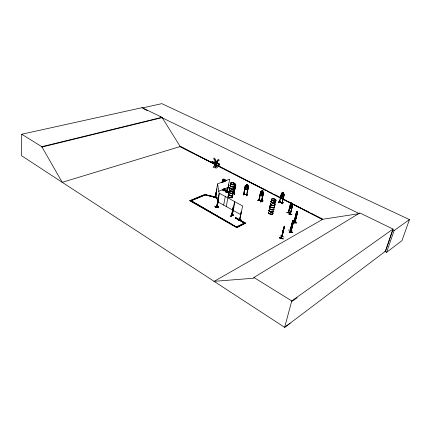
<?xml version="1.0" encoding="UTF-8"?>
<svg xmlns="http://www.w3.org/2000/svg" width="431" height="431" viewBox="0 0 431 431"><rect width="100%" height="100%" fill="white"/><g stroke="black" fill="none" stroke-linecap="round" stroke-linejoin="round"><path stroke-width="0.65" d="M322.62 219.368L180.217 146.535L161.981 117.313L142.128 107.669L21.733 134.246L21.55 155.71L62.226 182.313L180.444 146.465L194.203 153.495M238.661 220.381L240.977 219.271L238.704 220.58M281.314 238.284L283.97 227.638L281.303 238.305L282.143 236.339M282.149 236.517L281.152 238.246L281.341 237.745M281.249 237.944L282.084 236.463M294.136 221.006L294.842 222.875L297.158 213.781L297.04 211.12L294.141 220.979M293.058 221.852L293.252 222.908M290.833 232.04L293.242 222.902L290.887 232.212M291.097 231.743L291.049 232.239L293.026 223.36L293.22 223.554M294.815 222.881L294.993 222.396M297.11 214.412L294.987 222.902L294.993 222.418L294.75 222.687M294.976 222.886L294.276 220.974M292.956 222.294L292.741 221.631M293.22 222.299L292.66 220.769L290.165 230.235L290.909 232.207M294.19 221.178L294.395 220.731M290.203 323.223L284.638 327.35L62.193 182.297L41.796 146.685L21.733 134.246M289.788 206.422L289.745 207.623L291.383 209.008L291.868 208.232M289.847 206.433L289.783 207.618L291.41 208.997M284.244 226.868L283.673 228.22M233.683 183.39L234.017 183.423L233.78 183.202M233.909 183.412L233.764 183.283M291.949 204.51L292.584 205.404L290.311 214.185M292.557 205.415L292.396 204.838L290.769 203.48L290.456 203.664L288.274 212.612L290.354 214.352L292.584 205.404M231.501 184.376L231.894 184.349L231.695 184.107M231.56 184.236L231.83 184.328M231.743 184.134C232.584 184.139 230.65 184.193 231.743 184.263M296.032 214.218L296.162 215.942L296.943 213.189L296.566 213.819C297.331 209.294 295.208 217.111 296.453 214.293L296.399 215.845L297.277 211.734M218.318 164.4L215.974 162.627L216.238 162.185L218.592 163.872A0.722 0.614 53 0 1 219.578 164.33A0.722 0.614 53 0 1 219.147 165.138A0.722 0.614 53 0 1 218.355 164.367A0.722 0.614 53 0 0 219.11 165.165A0.722 0.614 53 0 0 219.578 164.33A0.722 0.614 53 0 0 218.662 163.823L216.238 162.185M270.356 205.501L270.372 205.517A2.306 1.061 13 0 0 270.582 206.95A2.306 1.061 13 0 0 273.475 207.607A2.306 1.061 13 0 0 274.261 206.411M142.128 107.669L142.09 108.014L161.83 103.65L409.45 219.584L401.983 240.633L386.623 252.313L384.829 251.392M216.771 206.891L218.253 198.201L216.739 206.885M218.522 206.918C211.804 205.953 215.759 207.65 218.517 206.902M218.495 207.079L214.88 206.691L218.506 207.149M215.468 197.355L215.559 197.026L215.333 197.597L216.874 188.94L215.214 197.603L216.529 191.466M215.209 197.587L217.58 183.892L229.675 179.129L227.137 192.506M289.174 232.153C293.716 231.264 294.54 233.51 289.179 231.894M292.848 232.411L289.131 232.061M293.128 222.73L296.749 222.919M283.092 230.51L283.011 231.086L283.603 229.378M291.631 225.079L292.18 226.625L291.577 225.074L291.825 223.818M296.097 217.423C297.11 214.164 295.779 220.225 295.521 215.936L295.736 214.735M236.694 226.808L244.555 222.946L244.496 223.215L235.342 218.064L235.849 217.585L245.578 223.048L236.748 227.638L189.829 200.76L204.283 194.677L215.812 197.323L215.942 197.015L204.423 194.376L204.24 194.936L204.752 195.216L204.283 194.677L215.769 197.581L215.942 197.015M215.284 166.113L217.763 167.018L216.265 168.155L213.156 167.023M216.432 161.172L216.863 161.555L216.745 162.239L217.03 162.024L217.655 162.455L216.965 162.972L214.999 162.288L215.732 161.577L216.389 161.803L216.432 161.172L217.073 161.393L216.955 162.083M214.654 165.935L213.151 167.061M215.171 165.035L215.624 162.395L215.047 165.068M215.732 161.577L214.999 162.288M215.812 162.805L215.872 162.482M215.085 165.041A0.722 0.609 53.2 0 0 214.746 165.951A0.722 0.609 53.2 0 0 215.726 166.291A0.722 0.609 53.2 0 0 215.726 165.262L216.109 162.562L215.586 162.428M216.529 162.444L215.721 167.109L215.425 167.109L216.233 162.444M215.721 167.109L216.324 162.886M216.513 161.808L216.394 162.498L216.728 161.652L215.872 161.587L216.728 161.652M216.965 162.972L217.693 162.255M213.512 197.069L217.003 197.538M213.749 196.703L216.551 198.141L214.272 197.015M280.198 235.859L283.948 236.98M215.662 207.543L217.876 206.46M216.75 206.745L219.099 193.11L217.585 183.945M217.127 207.252L216.815 207.09L218.388 198.572L218.727 198.675L217.079 207.246L218.727 198.675M222.019 182.609L222.536 179.899C223.888 180.395 223.156 178.283 224.524 179.425L224.314 180.449M222.073 182.609L222.563 179.926M222.418 181.882L222.725 180.594L222.493 181.85M222.628 182.044L222.972 180.158L223.468 180.045L223.678 179.021L224.492 179.447M223.064 182.27C223.931 180.734 222.638 178.973 223.452 181.64M223.824 181.925L224.045 180.831L224.982 180.923L225.144 179.921L226.038 180.363M223.872 181.936L224.072 180.858L225.004 180.972L225.165 179.91L225.979 180.395M222.498 190.464L224.707 189.424M224.524 179.425L224.282 180.47L224.653 181.036M223.285 189.597C224.125 189.996 223.026 189.182 223.28 189.915M223.156 190.868L225.375 189.785L223.188 190.696M223.377 189.877L223.387 189.554L223.328 189.85M223.732 188.767L223.495 190.039L223.808 188.735M224.508 190.583L224.589 188.552M224.664 188.519L224.222 190.448M224.901 188.649L224.476 190.567L224.529 190.281M224.438 190.556L224.826 188.681M225.833 192.248L228.139 191.418L225.849 192.28M225.93 191.671L228.619 193.056M223.673 205.118L225.289 196.482M227.735 187.377L226.83 191.833L227.417 187.286M227.493 187.253L226.609 191.714M226.668 191.418C227.789 191.94 224.707 191.289 224.255 190.459M226.992 191.504L226.938 191.8L224.287 190.394M226.97 192.458L227.229 192.064M227.062 192.506L228.823 184.22M226.259 206.557L227.897 197.899M234.232 186.768L234.599 184.872M234.852 183.498L234.663 184.533L235.159 184.915L234.793 186.806L234.076 187.577M234.038 193.363L233.667 193.713L234.038 193.454M235.267 185.459L235.595 185.54L235.267 185.459L233.742 193.724M235.574 185.481L233.979 193.751L234.103 193.438M233.774 192.711L234.394 194.386M230.817 216.136L233.219 215.107L230.72 216.055L233.096 214.805M233.241 206.745L233.58 206.853L233.241 206.745L231.56 215.392L231.668 214.999M233.322 206.713L231.533 215.371L231.846 215.522L234.62 201.552L219.422 193.293L216.863 207.117M233.5 206.891L231.797 215.505M231.959 215.15L231.7 214.999L231.894 215.462M233.931 207.09L232.142 215.759L234.836 201.719L242.653 205.97L239.593 219.929M233.149 215.042L233.079 214.778M282.784 231.689C282.186 235.175 285.139 223.797 283.663 228.915C284.482 225.02 282.1 234.771 283.539 229.411L283.189 231.199M235.342 218.064L235.849 217.585M243.219 194.984L243.725 193.347M236.748 227.638L245.578 223.048M244.781 188.261L245.331 185.551M237.212 227.412L190.351 200.302L232.584 224.761M243.472 194.311L243.844 194.381L245.476 186.165L245.169 186.095M241.355 211.265L239.62 219.697L239.889 219.648M239.684 220.004L241.435 211.228M247.62 185.675L248.665 186.305L246.791 195.065C247.399 194.618 245.384 194.909 243.558 194.246M246.834 195.825L247.281 194.295L246.699 195.652M246.683 195.782L247.292 194.322M245.072 223.538L235.391 217.795M257.84 200.485L259.963 199.359L257.878 200.318M262.721 191.811L262.948 190.793L262 190.33L261.806 191.396L260.782 191.24L258.848 200.032L259.031 199.709L259.23 200.151L260.981 191.935L260.728 191.806L258.95 200.006L261.703 201.444L263.567 192.646L262.684 191.827M258.961 199.763L259.123 200.183M260.663 201.956C266.159 199.203 261.1 201.977 260.663 201.789M261.364 201.363L263.217 193.088L261.472 201.315M263.319 192.118L263.546 192.657L261.628 201.487L258.875 200.038M393.029 229.055L291.755 300.919L284.638 327.35L385.422 251.251L393.029 229.055L359.831 212.946L253.886 277.478L253.714 278.232L214.212 281.324M278.372 202.263L280.403 201.137L278.415 202.091M281.346 193.632L281.605 193.767L279.622 201.945C280.333 201.66 278.954 201.272 279.649 201.638L279.649 201.961M283.576 192.662L283.339 193.675L283.727 194.252L283.28 196.137L282.617 196.703L281.75 196.261L281.47 195.216L281.912 193.336L282.461 193.233C281.804 190.971 285.004 193.578 282.677 192.172M283.636 192.635L283.361 193.664L284.255 194.478L282.165 203.26L279.385 201.832M283.232 202.759L281.206 203.728L283.215 202.726M284.072 195.081L283.819 194.952L281.89 203.136C281.826 202.166 282.768 203.551 281.917 203.06M282.084 203.238L282.165 202.936L279.671 201.649M280.78 195.776L280.834 196.924L283.048 198.028L283.609 197.193L284.196 194.489M281.238 203.712L283.226 202.592M279.31 237.815C290.941 241.048 271.605 235.434 283.081 238.936M286.917 212.623L289.783 212.154L286.901 212.628M283.447 228.769L283.679 228.193L282.774 231.716M281.174 238.262L284.077 226.706M284.077 226.722L284.385 226.14L284.104 227.347M282.03 236.689L284.261 227.73M290.262 204.903L288.382 212.575L290.483 214.347L290.241 213.905M289.831 207.618L288.458 212.747L290.516 204.434M291.976 204.456L292.234 203.421C291.054 201.525 291.739 204.892 290.774 203.48M290.246 208.049L291.534 202.839M288.985 214.6L291.981 214.218L289.018 214.6M289.767 212.16L286.874 212.742M290.903 208.604L292.234 203.421M290.165 214.207L292.218 205.856L292.514 205.996L292.218 205.856M292.164 206.481L290.3 214.185M288.414 230.03L292.099 230.321M292.417 220.807L295.995 221.108M291.049 232.212L290.246 229.922M290.219 230.375L291.938 224.249M291.749 225.548L293.145 220.144L293.382 220.796L291.97 226.173M293.145 220.203L292.875 221.275L292.714 220.774M293.382 220.796L292.245 225.095L292.121 223.301L292.832 221.275M290.812 232.04L291.081 231.743M294.12 221.017L296.614 211.756L297.164 213.189M295.747 214.751L296.404 211.928M294.362 221.2L296.302 213.388M296.733 212.224L297.002 211.115M294.793 222.854L297.158 213.781M296.749 222.908L293.112 222.725M215.592 162.008L215.662 162.519L215.629 161.975L212.957 161.84A0.722 0.609 53.9 0 0 211.966 161.641A0.722 0.609 53.9 0 0 212.106 162.686A0.722 0.609 53.9 0 0 213.049 162.525L213.011 162.552A0.722 0.609 53.9 0 1 212.068 162.719A0.722 0.609 53.9 0 1 211.928 161.673A0.722 0.609 53.9 0 1 212.919 161.873M283.991 227.299L284.385 226.14M213.485 197.199L216.987 197.484M246.564 194.629L243.919 194.036M246.645 195.798L247.135 194.106M248.509 186.892L248.213 186.774L246.58 194.925M243.235 195.033L243.709 193.514M245.476 186.165L243.806 194.376L243.617 193.95M244.749 188.239L244.883 189.338L247.523 189.915L244.894 189.317M248.665 186.305L248.105 189.02L247.518 189.936M248.342 185.858L245.724 185.265L245.293 185.545L243.51 194.316M246.489 185.438L245.729 185.249M385.702 250.567L392.873 229.653M386.623 252.313L394.117 230.558L409.45 219.584M231.991 215.166L231.7 215.015M292.143 226.571L292.482 225.758M292.137 226.625L292.525 225.758M230.881 216.163L233.203 215.026L230.806 216.152M283.221 230.219L283.474 229.675M274.897 199.37L274.612 199.429L274.908 199.601M274.962 199.499L274.822 199.343M272.64 200.323L272.898 200.571L272.365 200.377M272.915 200.663L273.017 200.485M235.191 187.636C233.791 190.389 236.457 185.443 235.752 184.921L234.658 184.516M290.192 230.197L292.428 221.766M294.82 222.391L294.4 220.984M262.431 196.224L260.254 195.114L260.189 193.961L260.254 195.114L262.409 196.234L262.969 195.378M282.564 194.629L283.636 194.171L282.768 195.033L283.102 196.541L282.526 195.151C281.793 196.574 280.861 195.448 282.38 194.828L282.068 193.379L282.623 194.629M283.011 197.996L283.609 197.193M223.145 190.814L225.321 189.915M218.011 206.503L215.683 207.586M257.83 200.437L259.791 199.434M278.356 202.22L280.344 201.261M281.933 236.479L284.288 227.04L282.068 236.657M234.367 185.653L235.008 184.915L234.679 184.845M214.864 159.206L215.963 161.905L215.522 162.056L214.32 159.384A0.722 0.614 54.2 0 1 213.733 158.446A0.722 0.614 54.2 0 1 214.627 158.134A0.722 0.614 54.2 0 1 214.907 159.179L216.001 161.878M218.172 160.693L216.217 162.331L215.872 161.905L217.8 160.181A0.722 0.614 53.7 0 1 218.388 159.432A0.722 0.614 53.7 0 1 219.088 160.294A0.722 0.614 53.7 0 1 218.253 160.741L218.215 160.768M288.668 212.451L288.511 212.435M215.872 161.905L216.254 162.298M215.398 197.161L215.522 197.053M291.545 301.695L297.169 297.767M222.536 179.937L222.881 179.722M213.895 281.508L322.824 219.25L358.323 213.781M282.483 193.223L281.416 193.072L279.374 201.837L279.455 201.536M237.201 226.803L244.496 223.215M281.847 203.098L281.987 202.769M238.618 220.553L240.977 219.271L238.699 220.597M279.767 201.713L281.933 202.823M281.799 192.862L283.964 193.993M260.777 202.02L262.856 201.051M261.665 201.175L259.273 199.941M263.4 193.255L263.147 193.126M262.948 190.793L262.635 194.316L261.994 194.893L261.138 194.446L260.857 193.395L261.267 191.499L261.806 191.396M216.874 206.772L217.267 206.896L216.868 206.783M216.922 206.81L217.181 207.192M261.175 191.014L263.276 192.156M226.684 191.434L224.546 190.367L226.916 191.536M224.643 190.243L224.265 190.13L224.562 190.286M218.49 191.332L228.123 187.399M204.795 194.957L190.825 200.857L204.752 195.216M189.829 200.76L203.631 195.178M224.955 180.934L224.319 180.815L223.667 181.499L223.393 180.379L224.217 180.804M272.581 200.286L272.618 200.582M233.947 183.288L233.807 183.32M41.796 146.685L161.981 117.313M41.785 147.095L161.937 117.663L359.438 213.701M288.366 212.311L288.382 212.558M291.264 203.933L290.833 203.987L290.359 205.905L290.505 207.02L291.151 207.57L291.701 207.036L292.18 205.113L291.916 204.472M279.471 201.471L279.719 201.918M215.613 166.964L215.425 167.109M213.033 162.471L215.699 162.492M272.839 200.674L272.57 200.625M231.609 215.306L231.894 215.468M233.909 192.862L234.394 194.532L233.753 192.824M234.011 193.67L233.683 193.654L234.006 193.734L235.714 184.931L235.407 184.57M290.893 231.776L290.456 230.213M234.319 187.248L234.577 187.14M216.788 206.433L216.615 206.875M213.512 197.069L217.03 197.42M290.386 213.884L288.549 212.553L290.451 214.067M246.855 194.758L243.531 194.015M245.099 186.504L248.466 187.264M205.657 194.925L213.334 196.687M214.616 196.983L215.899 197.274M230.375 190.814L230.256 190.788A2.225 1.002 10.8 0 1 229.491 189.387A2.203 0.997 10.8 0 0 230.267 190.707A2.203 0.997 10.8 0 0 233.052 190.998A2.203 0.997 10.8 0 0 233.257 189.732M279.353 237.718L283.124 238.855M216.674 162.115L217.655 162.455M215.037 162.088L216.998 162.773M143.297 108.601L147.504 110.648M160.133 116.79L161.334 117.372M392.323 229.685L394.117 230.558M195.399 154.109L212.747 162.977M213.948 163.591L215.144 164.2M216.34 164.814L231.296 172.459M232.492 173.073L249.84 181.941M251.036 182.55L268.384 191.423M269.58 192.032L272.575 193.562M273.771 194.176L286.933 200.9M288.129 201.514L291.119 203.044M292.315 203.653L309.663 212.526M310.859 213.135L322.824 219.25M180.023 146.599L214.757 164.373M215.953 164.987L247.69 181.225M248.892 181.839L266.256 190.723M267.452 191.337L279.433 197.463M280.629 198.077L282.424 198.998M283.625 199.612L301.587 208.803M302.788 209.418L322.55 219.524M224.341 180.444L224.907 180.734L222.854 179.689M222.725 180.594L222.644 180.627M261.719 201.121L261.418 201.067M222.288 189.306L223.597 189.985M222.213 189.338L223.5 190.023M214.293 196.913L216.551 198.141M217.865 201.897L232.918 210.247M233.133 210.42L240.875 214.713M235.795 217.849L245.519 223.317M233.742 225.424L236.635 227.078M189.872 200.496L236.802 227.369M253.886 277.478L291.755 300.919M291.178 204.272L291.83 204.817M290.709 206.201L291.356 206.745M228.527 195.722L228.549 195.766A2.203 1.018 10.8 0 0 228.705 197.193A2.203 1.018 10.8 0 0 231.646 197.678A2.209 1.018 10.8 0 0 232.002 196.342M233.074 214.945L230.768 216.055M248.326 185.874L248.622 186.311M228.532 195.744L228.538 195.755A2.209 1.018 10.8 0 0 228.705 197.188A2.209 1.018 10.8 0 0 231.646 197.678A2.203 1.018 10.8 0 0 231.997 196.347M225.149 181.252L224.88 180.745L225.09 181.262M296.997 211.449L297.137 211.82M296.905 211.799L297.051 212.171M296.614 211.756L296.77 212.23M234.906 183.487L234.701 184.484M293.096 220.489L293.15 221.238L293.005 220.844M292.24 223.63L292.46 224.244M216.082 192.371L217.547 201.713M280.834 195.776L280.867 196.902M274.709 204.461A2.306 1.056 13 0 1 273.922 205.652A2.306 1.056 13 0 1 271.034 204.989A2.306 1.056 13 0 1 270.824 203.572M274.768 204.321A2.338 1.067 13 0 1 273.976 205.533A2.338 1.067 13 0 1 271.04 204.86A2.338 1.067 13 0 1 270.83 203.421M274.283 206.277A2.295 1.056 13 0 1 273.502 207.473A2.295 1.056 13 0 1 270.62 206.815A2.295 1.056 13 0 1 270.415 205.393M275.307 201.983A2.338 1.061 12.9 0 1 274.515 203.184A2.338 1.061 12.9 0 1 271.578 202.516A2.338 1.061 12.9 0 1 271.363 201.083M274.8 204.068A2.306 1.051 13 0 1 274.014 205.258A2.306 1.051 13 0 1 271.126 204.601A2.306 1.051 13 0 1 270.916 203.179M275.247 202.123A2.306 1.051 12.9 0 1 274.466 203.308A2.306 1.051 12.9 0 1 271.568 202.645A2.306 1.051 12.9 0 1 271.358 201.234M274.795 204.202A2.338 1.067 13 0 1 274.003 205.409A2.338 1.067 13 0 1 271.072 204.741A2.338 1.067 13 0 1 270.857 203.303M275.339 201.864A2.344 1.061 12.9 0 1 274.542 203.066A2.344 1.061 12.9 0 1 271.605 202.398A2.344 1.061 12.9 0 1 271.39 200.965M275.339 201.73A2.311 1.045 12.9 0 1 274.558 202.909A2.311 1.045 12.9 0 1 271.659 202.252A2.311 1.045 12.9 0 1 271.444 200.841M273.238 210.931A2.322 1.088 13.1 0 1 271.228 212.138A2.322 1.088 13.1 0 1 269.041 210.236M273.179 211.066A2.29 1.072 13.1 0 1 271.196 212.257A2.29 1.072 13.1 0 1 269.041 210.382M272.758 212.866A2.284 1.072 13.1 0 1 270.781 214.056A2.284 1.072 13.1 0 1 268.632 212.181M274.375 206.923A2.295 1.056 13 0 1 271.929 207.731A2.295 1.056 13 0 1 270.054 205.937M268.599 212.305A2.284 1.077 13.1 0 0 270.754 214.185A2.284 1.077 13.1 0 0 272.731 212.989A2.29 1.077 13.1 0 1 270.749 214.191A2.29 1.077 13.1 0 1 268.594 212.311M274.24 206.508A2.306 1.061 13 0 1 273.453 207.71A2.306 1.061 13 0 1 270.56 207.047A2.306 1.061 13 0 1 270.356 205.619M273.944 208.927A2.327 1.077 13 0 1 271.169 209.681A2.327 1.077 13 0 1 269.849 207.726M273.437 210.985A2.29 1.072 13.1 0 1 270.991 211.81A2.29 1.072 13.1 0 1 269.127 209.994M273.9 209.347A2.295 1.067 13 0 1 271.147 209.8A2.295 1.067 13 0 1 269.564 208.071M273.437 211.12A2.322 1.083 13.1 0 1 270.959 211.96A2.322 1.083 13.1 0 1 269.068 210.118M273.971 208.809A2.327 1.077 13 0 1 271.196 209.563A2.327 1.077 13 0 1 269.876 207.607M273.971 208.674A2.295 1.067 13 0 1 271.234 209.412A2.295 1.067 13 0 1 269.935 207.483M233.941 188.083A2.252 1.013 10.8 0 1 231.792 189.144A2.252 1.013 10.8 0 1 229.842 187.399M233.888 188.212A2.22 0.997 10.8 0 1 231.77 189.268A2.22 0.997 10.8 0 1 229.842 187.544M233.263 189.785A2.225 1.002 10.8 0 1 233.052 191.062A2.225 1.002 10.8 0 1 230.246 190.766M233.516 190.157A2.225 1.002 10.8 0 1 231.399 191.213A2.225 1.002 10.8 0 1 229.475 189.484M234.383 185.783A2.257 1.007 10.8 0 1 232.234 186.838A2.257 1.007 10.8 0 1 230.278 185.098M233.688 187.555A2.225 0.997 10.8 0 1 233.478 188.821A2.225 0.997 10.8 0 1 230.671 188.525A2.225 0.997 10.8 0 1 229.917 187.162M234.329 185.917A2.225 0.991 10.8 0 1 232.207 186.957A2.225 0.991 10.8 0 1 230.278 185.244M233.688 187.684A2.252 1.013 10.8 0 1 233.478 188.972A2.252 1.013 10.8 0 1 230.633 188.67A2.252 1.013 10.8 0 1 229.863 187.28M234.13 185.384A2.257 1.007 10.8 0 1 233.92 186.661A2.257 1.007 10.8 0 1 231.07 186.359A2.257 1.007 10.8 0 1 230.299 184.98M234.13 185.255A2.225 0.991 10.8 0 1 233.925 186.515A2.225 0.991 10.8 0 1 231.113 186.219A2.225 0.991 10.8 0 1 230.353 184.856M232.411 194.306A2.241 1.029 10.8 0 1 232.196 195.615A2.241 1.029 10.8 0 1 229.367 195.318A2.241 1.029 10.8 0 1 228.608 193.912M232.018 196.213A2.203 1.018 10.8 0 1 231.668 197.543A2.203 1.018 10.8 0 1 228.732 197.059A2.203 1.018 10.8 0 1 228.581 195.642M233.473 190.346A2.214 1.002 10.8 0 1 231.361 191.402A2.214 1.002 10.8 0 1 229.443 189.678A2.209 0.997 10.8 0 0 231.361 191.402A2.209 0.997 10.8 0 0 233.467 190.346M233.5 190.233A2.22 1.002 10.8 0 1 231.382 191.294A2.22 1.002 10.8 0 1 229.459 189.559M232.848 192.032A2.247 1.024 10.8 0 1 232.638 193.33A2.247 1.024 10.8 0 1 229.804 193.034A2.247 1.024 10.8 0 1 229.039 191.633M233.069 192.447A2.214 1.007 10.8 0 1 230.957 193.514A2.214 1.007 10.8 0 1 229.044 191.779M232.433 194.192A2.241 1.029 10.8 0 1 232.223 195.496A2.241 1.029 10.8 0 1 229.389 195.2A2.241 1.029 10.8 0 1 228.635 193.794M232.875 191.919A2.247 1.024 10.8 0 1 232.659 193.217A2.247 1.024 10.8 0 1 229.825 192.921A2.247 1.024 10.8 0 1 229.066 191.52M232.875 191.79A2.214 1.007 10.8 0 1 232.665 193.066A2.214 1.007 10.8 0 1 229.868 192.776A2.214 1.007 10.8 0 1 229.114 191.396M262.964 192.339L262.123 193.207L262.468 194.726L261.892 193.33C261.191 194.758 260.27 193.632 261.746 193.002L261.423 191.547L261.978 192.867L262.662 192.194L262.964 192.339M231.302 184.177L231.302 184.22A2.236 0.986 10.8 0 0 234.895 184.129A2.236 0.986 10.8 0 0 231.932 182.588A2.236 0.986 10.8 0 0 231.334 184.209M223.764 179.28L224.228 179.889L223.764 179.28M225.305 180.201L225.763 180.815L225.305 180.201M245.891 185.691L245.508 187.577L245.902 188.514L246.952 188.751L247.674 188.072L248.062 186.181L247.566 185.718C248.876 184.376 245.832 183.73 246.521 185.481L245.891 185.691M246.451 185.82L246.069 187.706L247.114 187.943L247.502 186.057L246.451 185.82M246.877 184.678L246.807 185.018L247.486 185.168L247.556 184.829L246.877 184.678M261.73 191.736L261.315 193.632L262.172 194.079L262.587 192.178L261.73 191.736M262.14 190.626L262.619 191.251L262.14 190.626M282.38 193.573L281.939 195.453L282.811 195.9L283.259 194.015L282.38 193.573M282.817 192.468L282.736 192.808L283.302 193.093L283.382 192.754L282.817 192.468M291.593 203.168L291.927 203.858L291.593 203.168M296.647 212.575L296.151 214.53L296.372 215.107L296.867 213.151L296.647 212.575M271.983 200.2A2.311 1.04 12.9 0 0 275.856 200.593A2.311 1.04 12.9 0 0 273.356 198.718A2.311 1.04 12.9 0 0 271.983 200.2M271.939 200.388A2.306 1.04 12.9 0 0 275.808 200.781A2.306 1.04 12.9 0 0 273.313 198.912A2.306 1.04 12.9 0 0 271.939 200.388M271.961 200.275A2.317 1.045 12.9 0 0 275.84 200.668A2.317 1.045 12.9 0 0 273.34 198.793A2.317 1.045 12.9 0 0 271.961 200.275M231.302 184.398A2.225 0.986 10.8 0 0 234.852 184.323A2.225 0.986 10.8 0 0 231.9 182.782A2.225 0.986 10.8 0 0 231.302 184.398M231.318 184.285A2.236 0.986 10.8 0 0 234.884 184.209A2.236 0.986 10.8 0 0 231.921 182.663A2.236 0.986 10.8 0 0 231.318 184.285M230.52 195.793A2.203 1.013 10.8 0 0 232.627 194.72A2.209 1.013 10.8 0 1 230.52 195.798A2.209 1.013 10.8 0 1 228.613 194.052A2.203 1.013 10.8 0 0 230.52 195.793M232.223 195.351A2.203 1.013 10.8 0 0 232.433 194.063A2.209 1.013 10.8 0 1 232.223 195.351A2.209 1.013 10.8 0 1 229.432 195.06A2.209 1.013 10.8 0 1 228.683 193.675A2.203 1.013 10.8 0 0 229.437 195.06A2.203 1.013 10.8 0 0 232.223 195.351M215.381 162.169A0.63 0.533 53.6 0 0 216.276 162.746A0.63 0.533 53.6 0 0 216.184 161.711A0.63 0.533 53.6 0 0 215.381 162.169M215.284 162.245A0.63 0.533 53.6 0 0 216.179 162.816A0.63 0.533 53.6 0 0 216.087 161.781A0.63 0.533 53.6 0 0 215.284 162.245"/></g></svg>
